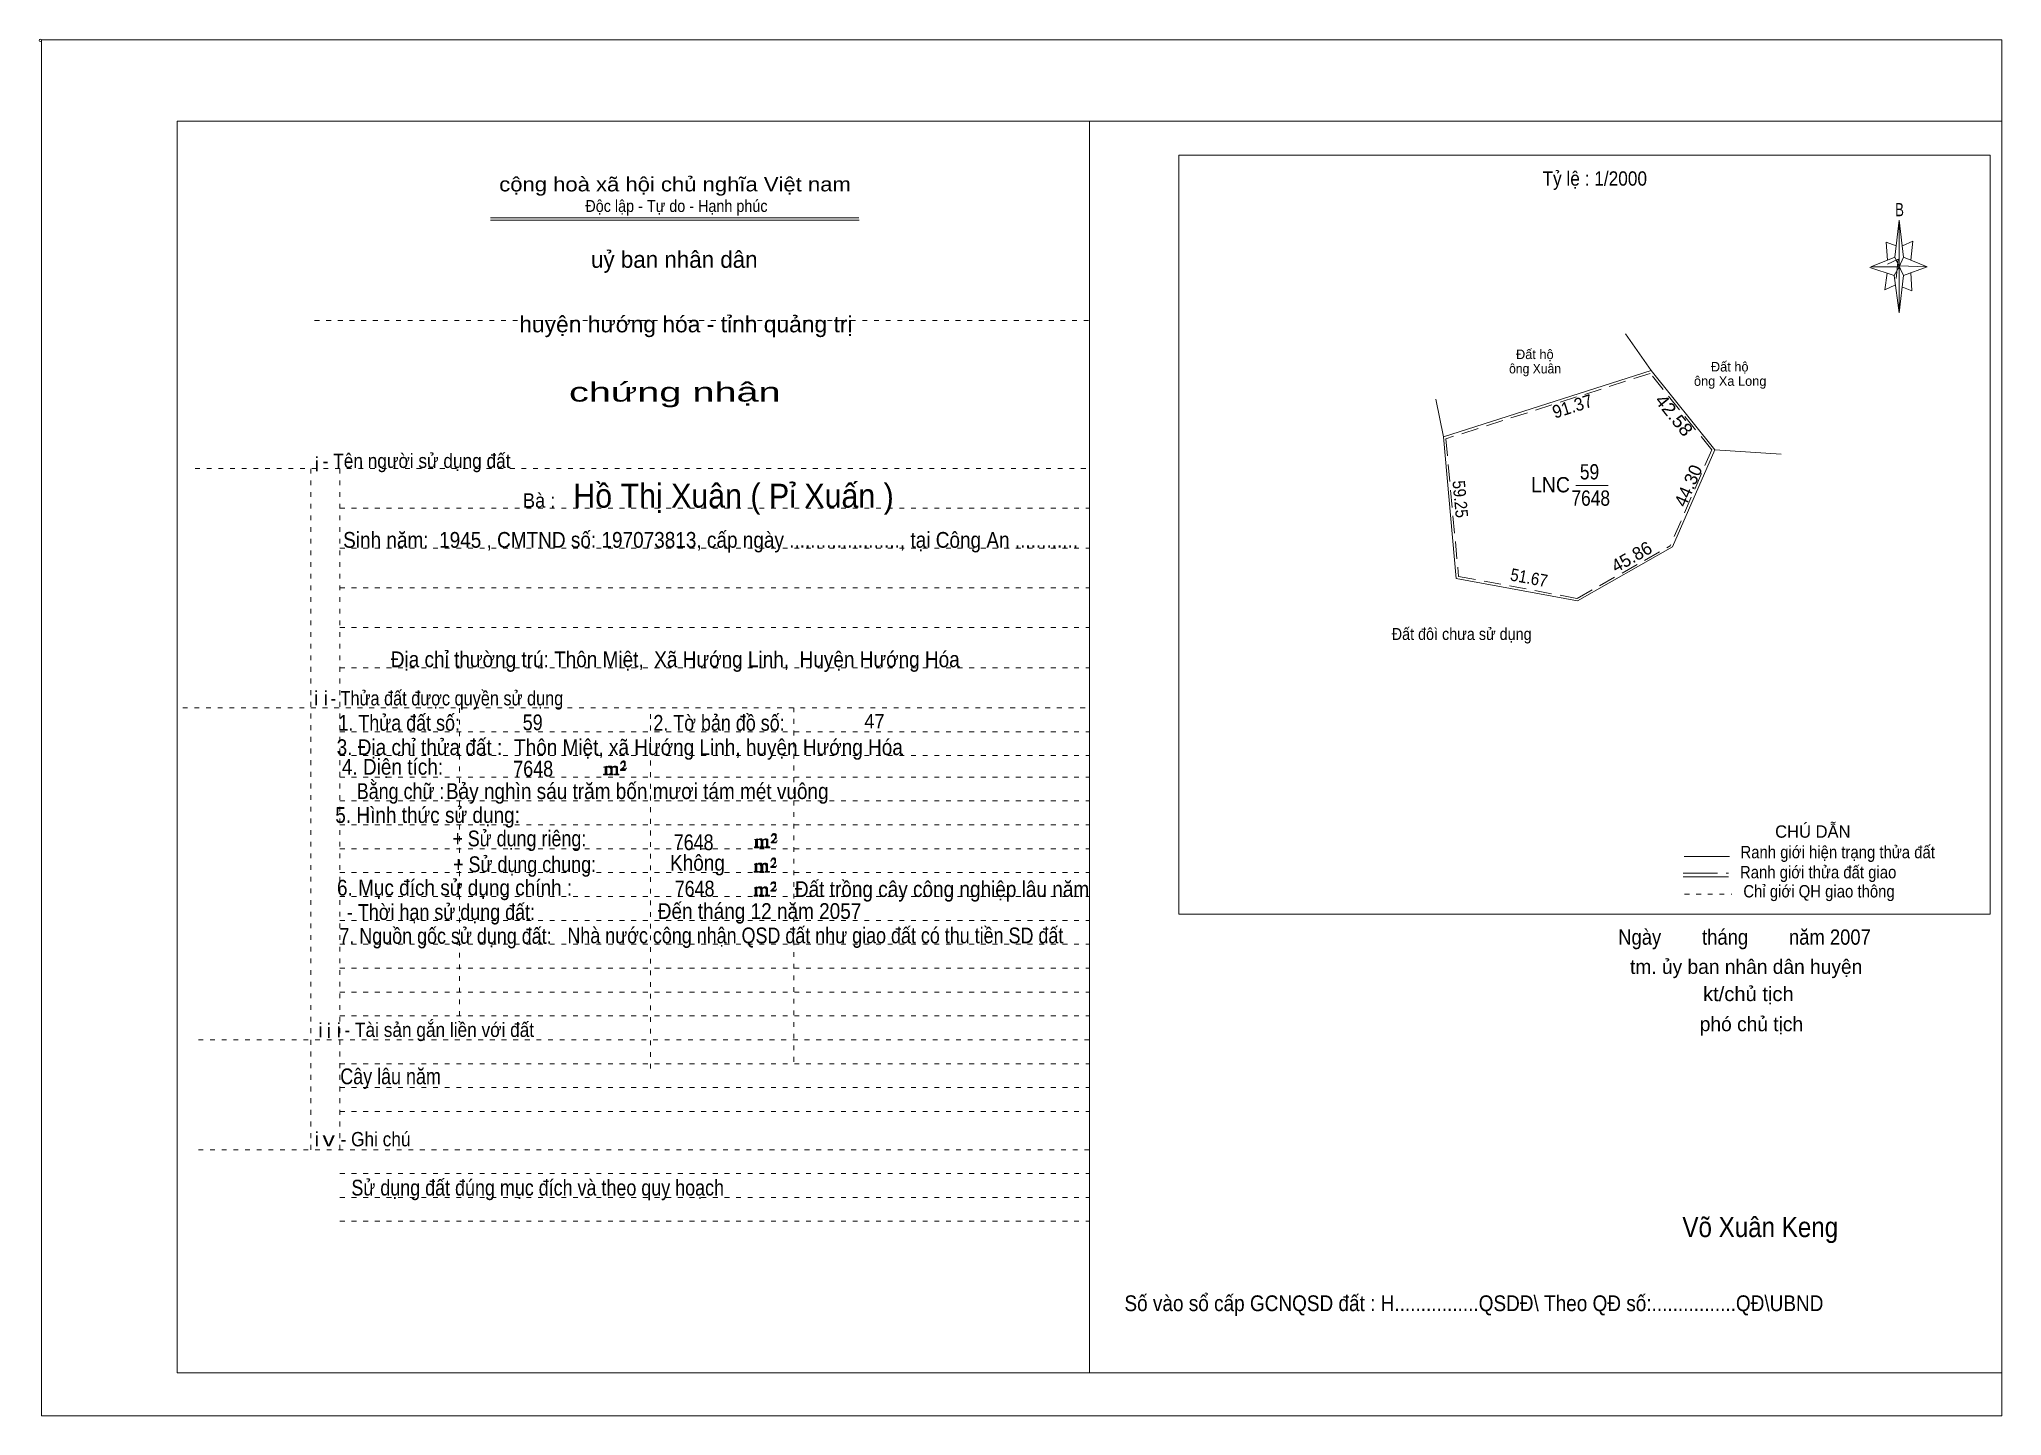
# Model space of a CAD drawing. Header units: centimetres. Extents: x -1.6 to 39.5, y -3.3 to 25.5.
import ezdxf
from ezdxf.enums import TextEntityAlignment as Align

# ---------------------------------------------------------------- set-up
doc = ezdxf.new("R2010")
doc.units = ezdxf.units.CM
doc.header["$LTSCALE"] = 0.12
for name, pattern in [('DOTTED', [1.5, 0.3, -1.2]), ('LONG_DASHED', [7.5, 6, -1.5]), ('MEDIUM_DASHED', [4.5, 3, -1.5])]:
    doc.linetypes.add(name, pattern=pattern)
for name, color, linetype, lineweight in [('1', 7, 'DOTTED', 13), ('10', 7, 'Continuous', 13), ('13', 7, 'Continuous', 13), ('4', 7, 'Continuous', 13), ('5', 7, 'Continuous', 13), ('50', 7, 'Continuous', 13)]:
    doc.layers.add(name, color=color, linetype=linetype, lineweight=lineweight)
doc.layers.add('30', color=7, linetype='Continuous')
doc.layers.add('33', color=7, linetype='Continuous')

msp = doc.modelspace()

# ---------------------------------------------------------------- hatches: boundary and pattern name
at = {"layer": '50'}
for points in [[(10.27, 10.13), (10.27, 10.12), (10.27, 10.11), (10.25, 10.11), (10.24, 10.11), (10.24, 10.1), (10.33, 10.1), (10.33, 10.11), (10.32, 10.11), (10.31, 10.11), (10.31, 10.12), (10.31, 10.13), (10.31, 10.24), (10.31, 10.25), (10.32, 10.26), (10.34, 10.26), (10.35, 10.26), (10.36, 10.26), (10.37, 10.25), (10.39, 10.22), (10.39, 10.13), (10.37, 10.12), (10.37, 10.11), (10.36, 10.11), (10.35, 10.11), (10.35, 10.1), (10.44, 10.1), (10.44, 10.11), (10.43, 10.11), (10.42, 10.11), (10.42, 10.12), (10.42, 10.13), (10.42, 10.24), (10.44, 10.26), (10.45, 10.26), (10.46, 10.26), (10.49, 10.26), (10.49, 10.25), (10.5, 10.24), (10.5, 10.22), (10.5, 10.13), (10.5, 10.12), (10.49, 10.11), (10.49, 10.11), (10.47, 10.11), (10.47, 10.1), (10.56, 10.1), (10.56, 10.11), (10.55, 10.11), (10.54, 10.11), (10.53, 10.12), (10.53, 10.13), (10.53, 10.2), (10.53, 10.25), (10.53, 10.26), (10.52, 10.27), (10.5, 10.28), (10.47, 10.28), (10.46, 10.28), (10.44, 10.27), (10.41, 10.25), (10.41, 10.26), (10.4, 10.28), (10.39, 10.28), (10.37, 10.28), (10.35, 10.28), (10.34, 10.28), (10.32, 10.26), (10.31, 10.26), (10.31, 10.25), (10.31, 10.25), (10.31, 10.26), (10.31, 10.28), (10.24, 10.26), (10.24, 10.26), (10.25, 10.26), (10.27, 10.25), (10.27, 10.24), (10.27, 10.23)], [(10.69, 10.19), (10.72, 10.24), (10.72, 10.24), (10.71, 10.22), (10.69, 10.22), (10.68, 10.22), (10.63, 10.22), (10.66, 10.26), (10.67, 10.27), (10.69, 10.28), (10.69, 10.3), (10.69, 10.32), (10.69, 10.34), (10.69, 10.35), (10.69, 10.37), (10.68, 10.38), (10.67, 10.38), (10.66, 10.39), (10.65, 10.39), (10.63, 10.38), (10.63, 10.38), (10.62, 10.37), (10.61, 10.35), (10.59, 10.33), (10.61, 10.33), (10.61, 10.35), (10.62, 10.35), (10.63, 10.36), (10.65, 10.36), (10.66, 10.36), (10.67, 10.35), (10.68, 10.35), (10.68, 10.32), (10.68, 10.3), (10.66, 10.28), (10.66, 10.26), (10.65, 10.25), (10.59, 10.2), (10.59, 10.19)], [(13.42, 8.61), (13.42, 8.6), (13.42, 8.59), (13.41, 8.59), (13.4, 8.59), (13.4, 8.57), (13.48, 8.57), (13.48, 8.59), (13.47, 8.59), (13.46, 8.59), (13.46, 8.6), (13.46, 8.61), (13.46, 8.72), (13.46, 8.73), (13.47, 8.74), (13.5, 8.74), (13.51, 8.74), (13.52, 8.74), (13.53, 8.73), (13.54, 8.69), (13.54, 8.61), (13.53, 8.6), (13.53, 8.59), (13.52, 8.59), (13.51, 8.59), (13.51, 8.57), (13.6, 8.57), (13.6, 8.59), (13.58, 8.59), (13.57, 8.59), (13.57, 8.6), (13.57, 8.61), (13.57, 8.72), (13.6, 8.74), (13.61, 8.74), (13.62, 8.74), (13.64, 8.74), (13.64, 8.73), (13.65, 8.72), (13.65, 8.69), (13.65, 8.61), (13.65, 8.6), (13.64, 8.59), (13.64, 8.59), (13.63, 8.59), (13.63, 8.57), (13.72, 8.57), (13.72, 8.59), (13.7, 8.59), (13.69, 8.59), (13.68, 8.6), (13.68, 8.61), (13.68, 8.68), (13.68, 8.73), (13.68, 8.74), (13.67, 8.75), (13.65, 8.76), (13.63, 8.76), (13.62, 8.76), (13.6, 8.75), (13.56, 8.73), (13.56, 8.74), (13.55, 8.76), (13.54, 8.76), (13.53, 8.76), (13.51, 8.76), (13.5, 8.76), (13.47, 8.74), (13.46, 8.74), (13.46, 8.73), (13.46, 8.73), (13.46, 8.74), (13.46, 8.76), (13.4, 8.74), (13.4, 8.74), (13.41, 8.74), (13.42, 8.73), (13.42, 8.72), (13.42, 8.71)], [(13.85, 8.67), (13.87, 8.72), (13.87, 8.72), (13.86, 8.69), (13.85, 8.69), (13.84, 8.69), (13.78, 8.69), (13.82, 8.74), (13.83, 8.75), (13.85, 8.76), (13.85, 8.78), (13.85, 8.79), (13.85, 8.82), (13.85, 8.83), (13.85, 8.85), (13.84, 8.86), (13.83, 8.86), (13.82, 8.87), (13.8, 8.87), (13.78, 8.86), (13.78, 8.86), (13.77, 8.85), (13.76, 8.83), (13.75, 8.81), (13.76, 8.81), (13.76, 8.83), (13.77, 8.83), (13.78, 8.84), (13.8, 8.84), (13.82, 8.84), (13.83, 8.83), (13.84, 8.83), (13.84, 8.79), (13.84, 8.78), (13.82, 8.76), (13.82, 8.74), (13.8, 8.73), (13.75, 8.68), (13.75, 8.67)], [(13.41, 8.09), (13.41, 8.08), (13.41, 8.07), (13.4, 8.07), (13.39, 8.07), (13.39, 8.06), (13.48, 8.06), (13.48, 8.07), (13.47, 8.07), (13.45, 8.07), (13.45, 8.08), (13.45, 8.09), (13.45, 8.2), (13.45, 8.21), (13.47, 8.23), (13.49, 8.23), (13.5, 8.23), (13.51, 8.23), (13.52, 8.21), (13.53, 8.18), (13.53, 8.09), (13.52, 8.08), (13.52, 8.07), (13.51, 8.07), (13.5, 8.07), (13.5, 8.06), (13.59, 8.06), (13.59, 8.07), (13.58, 8.07), (13.57, 8.07), (13.57, 8.08), (13.57, 8.09), (13.57, 8.2), (13.59, 8.23), (13.6, 8.23), (13.61, 8.23), (13.63, 8.23), (13.63, 8.21), (13.64, 8.2), (13.64, 8.18), (13.64, 8.09), (13.64, 8.08), (13.63, 8.07), (13.63, 8.07), (13.62, 8.07), (13.62, 8.06), (13.71, 8.06), (13.71, 8.07), (13.7, 8.07), (13.69, 8.07), (13.67, 8.08), (13.67, 8.09), (13.67, 8.17), (13.67, 8.21), (13.67, 8.23), (13.66, 8.24), (13.64, 8.25), (13.62, 8.25), (13.61, 8.25), (13.59, 8.24), (13.55, 8.21), (13.55, 8.23), (13.54, 8.25), (13.53, 8.25), (13.52, 8.25), (13.5, 8.25), (13.49, 8.25), (13.47, 8.23), (13.45, 8.23), (13.45, 8.21), (13.45, 8.21), (13.45, 8.23), (13.45, 8.25), (13.39, 8.23), (13.39, 8.23), (13.4, 8.23), (13.41, 8.21), (13.41, 8.2), (13.41, 8.19)], [(13.84, 8.16), (13.86, 8.2), (13.86, 8.2), (13.85, 8.18), (13.84, 8.18), (13.83, 8.18), (13.77, 8.18), (13.81, 8.23), (13.82, 8.24), (13.84, 8.25), (13.84, 8.27), (13.84, 8.28), (13.84, 8.3), (13.84, 8.31), (13.84, 8.34), (13.83, 8.35), (13.82, 8.35), (13.81, 8.36), (13.8, 8.36), (13.77, 8.35), (13.77, 8.35), (13.76, 8.34), (13.75, 8.31), (13.74, 8.29), (13.75, 8.29), (13.75, 8.31), (13.76, 8.31), (13.77, 8.33), (13.8, 8.33), (13.81, 8.33), (13.82, 8.31), (13.83, 8.31), (13.83, 8.28), (13.83, 8.27), (13.81, 8.25), (13.81, 8.23), (13.8, 8.21), (13.74, 8.17), (13.74, 8.16)], [(13.84, 7.66), (13.86, 7.71), (13.86, 7.71), (13.85, 7.68), (13.84, 7.68), (13.83, 7.68), (13.77, 7.68), (13.81, 7.73), (13.82, 7.74), (13.84, 7.75), (13.84, 7.77), (13.84, 7.78), (13.84, 7.81), (13.84, 7.82), (13.84, 7.84), (13.83, 7.85), (13.82, 7.85), (13.81, 7.86), (13.79, 7.86), (13.77, 7.85), (13.77, 7.85), (13.76, 7.84), (13.75, 7.82), (13.74, 7.8), (13.75, 7.8), (13.75, 7.82), (13.76, 7.82), (13.77, 7.83), (13.79, 7.83), (13.81, 7.83), (13.82, 7.82), (13.83, 7.82), (13.83, 7.78), (13.83, 7.77), (13.81, 7.75), (13.81, 7.73), (13.79, 7.72), (13.74, 7.67), (13.74, 7.66)], [(13.41, 7.6), (13.41, 7.59), (13.41, 7.58), (13.4, 7.58), (13.39, 7.58), (13.39, 7.56), (13.47, 7.56), (13.47, 7.58), (13.46, 7.58), (13.45, 7.58), (13.45, 7.59), (13.45, 7.6), (13.45, 7.71), (13.45, 7.72), (13.46, 7.73), (13.49, 7.73), (13.5, 7.73), (13.51, 7.73), (13.52, 7.72), (13.53, 7.68), (13.53, 7.6), (13.52, 7.59), (13.52, 7.58), (13.51, 7.58), (13.5, 7.58), (13.5, 7.56), (13.59, 7.56), (13.59, 7.58), (13.57, 7.58), (13.56, 7.58), (13.56, 7.59), (13.56, 7.6), (13.56, 7.71), (13.59, 7.73), (13.6, 7.73), (13.61, 7.73), (13.63, 7.73), (13.63, 7.72), (13.64, 7.71), (13.64, 7.68), (13.64, 7.6), (13.64, 7.59), (13.63, 7.58), (13.63, 7.58), (13.62, 7.58), (13.62, 7.56), (13.71, 7.56), (13.71, 7.58), (13.69, 7.58), (13.68, 7.58), (13.67, 7.59), (13.67, 7.6), (13.67, 7.67), (13.67, 7.72), (13.67, 7.73), (13.66, 7.74), (13.64, 7.75), (13.62, 7.75), (13.61, 7.75), (13.59, 7.74), (13.55, 7.72), (13.55, 7.73), (13.54, 7.75), (13.53, 7.75), (13.52, 7.75), (13.5, 7.75), (13.49, 7.75), (13.46, 7.73), (13.45, 7.73), (13.45, 7.72), (13.45, 7.72), (13.45, 7.73), (13.45, 7.75), (13.39, 7.73), (13.39, 7.73), (13.4, 7.73), (13.41, 7.72), (13.41, 7.71), (13.41, 7.7)]]:
    msp.add_hatch(color=256, dxfattribs=at).paths.add_polyline_path(points)

# ---------------------------------------------------------------- linework, layer by layer
at = {"layer": '1', "linetype": 'Continuous'}
for p, q in [((1.31, -2.42), (1.31, 23.78)), ((1.31, 23.78), (39.51, 23.78)), ((20.41, -2.42), (20.41, 23.78)), ((39.51, -2.42), (39.51, 23.78)), ((7.87, 21.76), (15.58, 21.76)), ((7.87, 21.71), (15.59, 21.71)), ((37.26, 20.55), (36.75, 20.72)), ((1.31, -2.42), (39.51, -2.42))]:
    msp.add_line(p, q, dxfattribs=at)
at = {"layer": '1'}
for p, q in [((4.19, 19.61), (20.41, 19.61)), ((1.69, 16.51), (20.41, 16.51)), ((4.11, 2.25), (4.11, 16.51)), ((4.72, 2.25), (4.72, 16.51)), ((4.72, 15.68), (20.41, 15.68)), ((4.72, 14.84), (20.41, 14.84)), ((4.72, 14.01), (20.41, 14.01)), ((4.72, 13.18), (20.41, 13.18)), ((4.72, 12.34), (20.41, 12.34)), ((1.43, 11.5), (20.41, 11.5)), ((7.22, 5.05), (7.22, 11.5)), ((11.22, 3.95), (11.22, 11.5)), ((14.22, 4.09), (14.22, 11.5)), ((4.72, 11), (20.41, 11)), ((4.72, 10.5), (20.41, 10.5)), ((4.72, 10.05), (20.41, 10.05)), ((4.72, 9.55), (20.41, 9.55)), ((4.72, 9.05), (20.41, 9.05)), ((4.72, 8.55), (20.41, 8.55)), ((4.72, 8.05), (20.41, 8.05)), ((4.72, 7.55), (20.41, 7.55)), ((4.72, 7.05), (20.41, 7.05)), ((4.72, 6.55), (20.41, 6.55)), ((4.72, 6.05), (20.41, 6.05)), ((4.72, 5.55), (20.41, 5.55)), ((4.72, 5.05), (20.41, 5.05)), ((1.76, 4.55), (20.41, 4.55)), ((4.72, 4.05), (20.41, 4.05)), ((4.72, 3.55), (20.41, 3.55)), ((4.72, 3.05), (20.41, 3.05)), ((1.76, 2.25), (20.41, 2.25)), ((4.72, 1.75), (20.41, 1.75)), ((4.72, 1.25), (20.41, 1.25)), ((4.72, 0.75), (20.41, 0.75))]:
    msp.add_line(p, q, dxfattribs=at)
at = {"layer": '1', "linetype": 'Continuous'}
msp.add_lwpolyline([(-1.53, -3.32), (39.51, -3.32), (39.51, 25.48), (-1.53, 25.48)], close=True, dxfattribs=at)
msp.add_lwpolyline([(37.27, 20.35), (37.06, 20.25), (37.11, 20.6)], dxfattribs=at)
at = {"layer": '10'}
for p, q in [((32.17, 18.56), (31.63, 19.33)), ((32.17, 18.56), (27.82, 17.17)), ((27.82, 17.17), (27.66, 17.96)), ((33.5, 16.9), (32.62, 14.87))]:
    msp.add_line(p, q, dxfattribs=at)
at = {"layer": '10', "linetype": 'MEDIUM_DASHED'}
for p, q in [((32.15, 18.5), (27.87, 17.13)), ((33.44, 16.9), (32.15, 18.5)), ((33.44, 16.9), (32.57, 14.89))]:
    msp.add_line(p, q, dxfattribs=at)
at = {"layer": '10'}
for points in [[(34.89, 16.81), (33.5, 16.9), (32.17, 18.56)], [(27.82, 17.17), (28.09, 14.21), (30.63, 13.74), (32.62, 14.87)]]:
    msp.add_lwpolyline(points, dxfattribs=at)
at = {"layer": '10', "linetype": 'MEDIUM_DASHED'}
msp.add_lwpolyline([(27.87, 17.13), (28.14, 14.25), (30.62, 13.79), (32.57, 14.89)], dxfattribs=at)
at = {"layer": '13'}
msp.add_line((30.59, 16.15), (31.27, 16.15), dxfattribs=at)
at = {"layer": '4'}
for p, q in [((32.86, 8.39), (33.81, 8.39)), ((32.84, 7.96), (33.79, 7.96))]:
    msp.add_line(p, q, dxfattribs=at)
at = {"layer": '4', "linetype": 'LONG_DASHED'}
msp.add_line((32.84, 8.04), (33.79, 8.04), dxfattribs=at)
at = {"layer": '4', "linetype": 'DOTTED'}
msp.add_line((32.87, 7.6), (33.86, 7.6), dxfattribs=at)
at = {"layer": '4'}
msp.add_lwpolyline([(22.28, 23.07), (39.27, 23.07), (39.27, 7.18), (22.28, 7.18)], close=True, dxfattribs=at)
msp.add_circle((-1.55, 25.47), 0.025, dxfattribs=at)
at = {"layer": '5'}
for p, q in [((37.27, 20.93), (37.36, 21.71)), ((37.45, 20.55), (37.36, 19.77)), ((37.45, 20.93), (37.95, 20.73)), ((37.61, 20.61), (37.63, 20.23)), ((37.63, 20.23), (37.42, 20.31))]:
    msp.add_line(p, q, dxfattribs=at)
for points in [[(37.36, 21.71), (37.45, 20.93), (37.36, 20.73)], [(37.36, 20.73), (36.77, 20.73), (37.27, 20.93), (37.45, 20.55), (37.95, 20.73), (37.36, 20.75)], [(37.36, 20.73), (37.36, 19.77), (37.26, 20.55)]]:
    msp.add_lwpolyline(points, close=True, dxfattribs=at)
for points in [[(37.3, 21.17), (37.09, 21.25), (37.12, 20.87)], [(37.43, 21.17), (37.65, 21.27), (37.61, 20.87)], [(37.36, 20.73), (37.27, 20.93), (36.77, 20.73)], [(37.12, 20.79), (37.34, 20.89), (37.3, 20.49)], [(37.36, 20.73), (37.45, 20.55), (37.95, 20.73)]]:
    msp.add_lwpolyline(points, dxfattribs=at)
at = {"layer": '50'}
for points in [[(10.27, 10.13), (10.27, 10.12), (10.27, 10.11), (10.25, 10.11), (10.24, 10.11), (10.24, 10.1), (10.33, 10.1), (10.33, 10.11), (10.32, 10.11), (10.31, 10.11), (10.31, 10.12), (10.31, 10.13), (10.31, 10.24), (10.31, 10.25), (10.32, 10.26), (10.34, 10.26), (10.35, 10.26), (10.36, 10.26), (10.37, 10.25), (10.39, 10.22), (10.39, 10.13), (10.37, 10.12), (10.37, 10.11), (10.36, 10.11), (10.35, 10.11), (10.35, 10.1), (10.44, 10.1), (10.44, 10.11), (10.43, 10.11), (10.42, 10.11), (10.42, 10.12), (10.42, 10.13), (10.42, 10.24), (10.44, 10.26), (10.45, 10.26), (10.46, 10.26), (10.49, 10.26), (10.49, 10.25), (10.5, 10.24), (10.5, 10.22), (10.5, 10.13), (10.5, 10.12), (10.49, 10.11), (10.49, 10.11), (10.47, 10.11), (10.47, 10.1), (10.56, 10.1), (10.56, 10.11), (10.55, 10.11), (10.54, 10.11), (10.53, 10.12), (10.53, 10.13), (10.53, 10.2), (10.53, 10.25), (10.53, 10.26), (10.52, 10.27), (10.5, 10.28), (10.47, 10.28), (10.46, 10.28), (10.44, 10.27), (10.41, 10.25), (10.41, 10.26), (10.4, 10.28), (10.39, 10.28), (10.37, 10.28), (10.35, 10.28), (10.34, 10.28), (10.32, 10.26), (10.31, 10.26), (10.31, 10.25), (10.31, 10.25), (10.31, 10.26), (10.31, 10.28), (10.24, 10.26), (10.24, 10.26), (10.25, 10.26), (10.27, 10.25), (10.27, 10.24), (10.27, 10.23)], [(10.69, 10.19), (10.72, 10.24), (10.72, 10.24), (10.71, 10.22), (10.69, 10.22), (10.68, 10.22), (10.63, 10.22), (10.66, 10.26), (10.67, 10.27), (10.69, 10.28), (10.69, 10.3), (10.69, 10.32), (10.69, 10.34), (10.69, 10.35), (10.69, 10.37), (10.68, 10.38), (10.67, 10.38), (10.66, 10.39), (10.65, 10.39), (10.63, 10.38), (10.63, 10.38), (10.62, 10.37), (10.61, 10.35), (10.59, 10.33), (10.61, 10.33), (10.61, 10.35), (10.62, 10.35), (10.63, 10.36), (10.65, 10.36), (10.66, 10.36), (10.67, 10.35), (10.68, 10.35), (10.68, 10.32), (10.68, 10.3), (10.66, 10.28), (10.66, 10.26), (10.65, 10.25), (10.59, 10.2), (10.59, 10.19)], [(13.42, 8.61), (13.42, 8.6), (13.42, 8.59), (13.41, 8.59), (13.4, 8.59), (13.4, 8.57), (13.48, 8.57), (13.48, 8.59), (13.47, 8.59), (13.46, 8.59), (13.46, 8.6), (13.46, 8.61), (13.46, 8.72), (13.46, 8.73), (13.47, 8.74), (13.5, 8.74), (13.51, 8.74), (13.52, 8.74), (13.53, 8.73), (13.54, 8.69), (13.54, 8.61), (13.53, 8.6), (13.53, 8.59), (13.52, 8.59), (13.51, 8.59), (13.51, 8.57), (13.6, 8.57), (13.6, 8.59), (13.58, 8.59), (13.57, 8.59), (13.57, 8.6), (13.57, 8.61), (13.57, 8.72), (13.6, 8.74), (13.61, 8.74), (13.62, 8.74), (13.64, 8.74), (13.64, 8.73), (13.65, 8.72), (13.65, 8.69), (13.65, 8.61), (13.65, 8.6), (13.64, 8.59), (13.64, 8.59), (13.63, 8.59), (13.63, 8.57), (13.72, 8.57), (13.72, 8.59), (13.7, 8.59), (13.69, 8.59), (13.68, 8.6), (13.68, 8.61), (13.68, 8.68), (13.68, 8.73), (13.68, 8.74), (13.67, 8.75), (13.65, 8.76), (13.63, 8.76), (13.62, 8.76), (13.6, 8.75), (13.56, 8.73), (13.56, 8.74), (13.55, 8.76), (13.54, 8.76), (13.53, 8.76), (13.51, 8.76), (13.5, 8.76), (13.47, 8.74), (13.46, 8.74), (13.46, 8.73), (13.46, 8.73), (13.46, 8.74), (13.46, 8.76), (13.4, 8.74), (13.4, 8.74), (13.41, 8.74), (13.42, 8.73), (13.42, 8.72), (13.42, 8.71)], [(13.85, 8.67), (13.87, 8.72), (13.87, 8.72), (13.86, 8.69), (13.85, 8.69), (13.84, 8.69), (13.78, 8.69), (13.82, 8.74), (13.83, 8.75), (13.85, 8.76), (13.85, 8.78), (13.85, 8.79), (13.85, 8.82), (13.85, 8.83), (13.85, 8.85), (13.84, 8.86), (13.83, 8.86), (13.82, 8.87), (13.8, 8.87), (13.78, 8.86), (13.78, 8.86), (13.77, 8.85), (13.76, 8.83), (13.75, 8.81), (13.76, 8.81), (13.76, 8.83), (13.77, 8.83), (13.78, 8.84), (13.8, 8.84), (13.82, 8.84), (13.83, 8.83), (13.84, 8.83), (13.84, 8.79), (13.84, 8.78), (13.82, 8.76), (13.82, 8.74), (13.8, 8.73), (13.75, 8.68), (13.75, 8.67)], [(13.41, 8.09), (13.41, 8.08), (13.41, 8.07), (13.4, 8.07), (13.39, 8.07), (13.39, 8.06), (13.48, 8.06), (13.48, 8.07), (13.47, 8.07), (13.45, 8.07), (13.45, 8.08), (13.45, 8.09), (13.45, 8.2), (13.45, 8.21), (13.47, 8.23), (13.49, 8.23), (13.5, 8.23), (13.51, 8.23), (13.52, 8.21), (13.53, 8.18), (13.53, 8.09), (13.52, 8.08), (13.52, 8.07), (13.51, 8.07), (13.5, 8.07), (13.5, 8.06), (13.59, 8.06), (13.59, 8.07), (13.58, 8.07), (13.57, 8.07), (13.57, 8.08), (13.57, 8.09), (13.57, 8.2), (13.59, 8.23), (13.6, 8.23), (13.61, 8.23), (13.63, 8.23), (13.63, 8.21), (13.64, 8.2), (13.64, 8.18), (13.64, 8.09), (13.64, 8.08), (13.63, 8.07), (13.63, 8.07), (13.62, 8.07), (13.62, 8.06), (13.71, 8.06), (13.71, 8.07), (13.7, 8.07), (13.69, 8.07), (13.67, 8.08), (13.67, 8.09), (13.67, 8.17), (13.67, 8.21), (13.67, 8.23), (13.66, 8.24), (13.64, 8.25), (13.62, 8.25), (13.61, 8.25), (13.59, 8.24), (13.55, 8.21), (13.55, 8.23), (13.54, 8.25), (13.53, 8.25), (13.52, 8.25), (13.5, 8.25), (13.49, 8.25), (13.47, 8.23), (13.45, 8.23), (13.45, 8.21), (13.45, 8.21), (13.45, 8.23), (13.45, 8.25), (13.39, 8.23), (13.39, 8.23), (13.4, 8.23), (13.41, 8.21), (13.41, 8.2), (13.41, 8.19)], [(13.84, 8.16), (13.86, 8.2), (13.86, 8.2), (13.85, 8.18), (13.84, 8.18), (13.83, 8.18), (13.77, 8.18), (13.81, 8.23), (13.82, 8.24), (13.84, 8.25), (13.84, 8.27), (13.84, 8.28), (13.84, 8.3), (13.84, 8.31), (13.84, 8.34), (13.83, 8.35), (13.82, 8.35), (13.81, 8.36), (13.8, 8.36), (13.77, 8.35), (13.77, 8.35), (13.76, 8.34), (13.75, 8.31), (13.74, 8.29), (13.75, 8.29), (13.75, 8.31), (13.76, 8.31), (13.77, 8.33), (13.8, 8.33), (13.81, 8.33), (13.82, 8.31), (13.83, 8.31), (13.83, 8.28), (13.83, 8.27), (13.81, 8.25), (13.81, 8.23), (13.8, 8.21), (13.74, 8.17), (13.74, 8.16)], [(13.84, 7.66), (13.86, 7.71), (13.86, 7.71), (13.85, 7.68), (13.84, 7.68), (13.83, 7.68), (13.77, 7.68), (13.81, 7.73), (13.82, 7.74), (13.84, 7.75), (13.84, 7.77), (13.84, 7.78), (13.84, 7.81), (13.84, 7.82), (13.84, 7.84), (13.83, 7.85), (13.82, 7.85), (13.81, 7.86), (13.79, 7.86), (13.77, 7.85), (13.77, 7.85), (13.76, 7.84), (13.75, 7.82), (13.74, 7.8), (13.75, 7.8), (13.75, 7.82), (13.76, 7.82), (13.77, 7.83), (13.79, 7.83), (13.81, 7.83), (13.82, 7.82), (13.83, 7.82), (13.83, 7.78), (13.83, 7.77), (13.81, 7.75), (13.81, 7.73), (13.79, 7.72), (13.74, 7.67), (13.74, 7.66)], [(13.41, 7.6), (13.41, 7.59), (13.41, 7.58), (13.4, 7.58), (13.39, 7.58), (13.39, 7.56), (13.47, 7.56), (13.47, 7.58), (13.46, 7.58), (13.45, 7.58), (13.45, 7.59), (13.45, 7.6), (13.45, 7.71), (13.45, 7.72), (13.46, 7.73), (13.49, 7.73), (13.5, 7.73), (13.51, 7.73), (13.52, 7.72), (13.53, 7.68), (13.53, 7.6), (13.52, 7.59), (13.52, 7.58), (13.51, 7.58), (13.5, 7.58), (13.5, 7.56), (13.59, 7.56), (13.59, 7.58), (13.57, 7.58), (13.56, 7.58), (13.56, 7.59), (13.56, 7.6), (13.56, 7.71), (13.59, 7.73), (13.6, 7.73), (13.61, 7.73), (13.63, 7.73), (13.63, 7.72), (13.64, 7.71), (13.64, 7.68), (13.64, 7.6), (13.64, 7.59), (13.63, 7.58), (13.63, 7.58), (13.62, 7.58), (13.62, 7.56), (13.71, 7.56), (13.71, 7.58), (13.69, 7.58), (13.68, 7.58), (13.67, 7.59), (13.67, 7.6), (13.67, 7.67), (13.67, 7.72), (13.67, 7.73), (13.66, 7.74), (13.64, 7.75), (13.62, 7.75), (13.61, 7.75), (13.59, 7.74), (13.55, 7.72), (13.55, 7.73), (13.54, 7.75), (13.53, 7.75), (13.52, 7.75), (13.5, 7.75), (13.49, 7.75), (13.46, 7.73), (13.45, 7.73), (13.45, 7.72), (13.45, 7.72), (13.45, 7.73), (13.45, 7.75), (13.39, 7.73), (13.39, 7.73), (13.4, 7.73), (13.41, 7.72), (13.41, 7.71), (13.41, 7.7)]]:
    msp.add_lwpolyline(points, close=True, dxfattribs=at)

# ---------------------------------------------------------------- texts
at = {"layer": '1'}
for s, height, width, p in [('cộng hoà xã hội chủ nghĩa Việt nam', 0.3, 1.15, (11.735, 22.31)), ('Độc lập - Tự do - Hạnh phúc', 0.25, 0.9, (11.765, 21.88)), ('chứng nhận', 0.4, 1.55, (11.73, 17.91)), ('- Tên người sử dụng đất', 0.3, 0.9, (6.325, 16.52)), ('- Thửa đất được quyền sử dụng', 0.3, 0.85, (6.96, 11.55)), ('- Tài sản gắn liền với đất ', 0.3, 0.9, (6.85, 4.61)), ('v', 0.3, 1.3, (4.485, 2.32)), ('- Ghi chú', 0.3, 0.9, (5.465, 2.32))]:
    msp.add_text(s, height=height, dxfattribs=dict(at, width=width)).set_placement(p, align=Align.CENTER)
for s, height, p in [('uỷ ban nhân dân', 0.35, (11.72, 20.71)), ('i', 0.3, (4.235, 16.45)), ('i', 0.3, (4.225, 11.55)), ('i', 0.3, (4.425, 11.55)), ('i', 0.3, (4.315, 4.6)), ('i', 0.3, (4.485, 4.59)), ('i', 0.3, (4.695, 4.6)), ('i', 0.3, (4.235, 2.32))]:
    msp.add_text(s, height=height, dxfattribs=at).set_placement(p, align=Align.CENTER)
at = {"layer": '10'}
for s, height, width, p in [('Tỷ lệ : 1/2000', 0.3, 0.9, (30.99, 22.43)), ('ông Xuân', 0.2, 0.95, (29.74, 18.5)), ('Hồ Thị Xuân ( Pỉ Xuấn )', 0.5, 0.95, (12.96, 15.69)), ('Đất đôì chưa sử dụng ', 0.25, 0.9, (28.245, 12.92)), ('Võ Xuân Keng', 0.42, 0.9, (34.455, 0.42))]:
    msp.add_text(s, height=height, dxfattribs=dict(at, width=width)).set_placement(p, align=Align.CENTER)
for s, p in [('Đất hộ', (29.735, 18.8)), ('Đất hộ', (33.815, 18.54)), ('ông Xa Long', (33.825, 18.24))]:
    msp.add_text(s, height=0.2, dxfattribs=at).set_placement(p, align=Align.CENTER)
at = {"layer": '30'}
for s, height, rotation, width, p in [('91.37', 0.27, 17.773, 0.95, (30.564, 17.683)), ('42.58', 0.27, 308.918, 1.1, (32.545, 17.54)), ('59.25', 0.2599, 275.306, 0.9, (28.046, 15.857)), ('51.67', 0.26, 349.314, 0.9, (29.591, 14.096))]:
    msp.add_text(s, height=height, rotation=rotation, dxfattribs=dict(at, width=width)).set_placement(p, align=Align.CENTER)
for s, rotation, p in [('44.30', 66.491, (33.071, 16.096)), ('45.86', 29.695, (31.828, 14.543))]:
    msp.add_text(s, height=0.27, rotation=rotation, dxfattribs=at).set_placement(p, align=Align.CENTER)
at = {"layer": '33', "width": 0.85}
for s, p in [('59', (30.88, 16.28)), ('7648', (30.905, 15.73))]:
    msp.add_text(s, height=0.32, dxfattribs=at).set_placement(p, align=Align.CENTER)
at = {"layer": '33', "width": 0.95}
msp.add_text('LNC', height=0.32, dxfattribs=at).set_placement((30.47, 16.01), align=Align.RIGHT)
at = {"layer": '4'}
msp.add_text('CHÚ DẪN', height=0.2591, dxfattribs=at).set_placement((35.555, 8.78), align=Align.CENTER)
at = {"layer": '4', "width": 0.9}
for s, p in [('Ranh giới hiện trạng thửa đất', (36.075, 8.35)), ('Ranh giới thửa đất giao ', (35.71, 7.93)), ('Chỉ giới QH giao thông', (35.685, 7.53))]:
    msp.add_text(s, height=0.2591, dxfattribs=at).set_placement(p, align=Align.CENTER)
at = {"layer": '5', "width": 0.75}
msp.add_text('B', height=0.276, dxfattribs=at).set_placement((37.37, 21.79), align=Align.CENTER)
at = {"layer": '50'}
for s, height, width, p in [('  huyện hướng hóa - tỉnh quảng trị', 0.34, 1.05, (11.83, 19.36)), ('Bà :', 0.3, 0.95, (8.89, 15.69)), ('Sinh năm:  1945 , CMTND số: 197073813, cấp ngày ....................., tại Công An ............', 0.33, 0.9, (12.48, 14.85)), ('Địa chỉ thường trú: Thôn Miệt,  Xã Hướng Linh,  Huyện Hướng Hóa', 0.33, 0.9, (11.74, 12.35)), ('1. Thửa đất số:  ', 0.33, 0.85, (6.065, 11.02)), ('59', 0.33, 0.85, (8.755, 11.03)), ('2. Tờ bản đồ số:  ', 0.33, 0.85, (12.76, 11.02)), ('47', 0.3, 0.95, (15.91, 11.07)), ('3. Địa chỉ thửa đất : ', 0.33, 0.9, (6.44, 10.51)), ('Thôn Miệt, xã Hướng Linh, huyện Hướng Hóa', 0.33, 0.9, (12.435, 10.51)), ('4. Diện tích: ', 0.33, 0.9, (5.875, 10.1)), ('7648', 0.33, 0.85, (8.765, 10.06)), ('Bằng chữ :', 0.33, 0.85, (5.99, 9.59)), ('Bảy nghìn sáu trăm bốn mươi tám mét vuông', 0.33, 0.9, (10.945, 9.59)), ('5. Hình thức sử dụng:', 0.33, 0.9, (6.555, 9.09)), ('+ Sử dụng riêng:', 0.33, 0.85, (8.475, 8.6)), ('7648', 0.33, 0.85, (12.125, 8.52)), ('+ Sử dụng chung:', 0.33, 0.85, (8.585, 8.06)), ('Không', 0.33, 0.9, (12.205, 8.09)), ('6. Mục đích sử dụng chính :', 0.33, 0.9, (7.12, 7.57)), ('7648', 0.33, 0.85, (12.145, 7.55)), ('Đất trồng cây công nghiệp lâu năm', 0.33, 0.9, (17.325, 7.54)), ('- Thời hạn sử dụng đất:', 0.33, 0.85, (6.835, 7.06)), ('Đến tháng 12 năm 2057', 0.33, 0.9, (13.505, 7.08)), ('7. Nguồn gốc sử dụng đất:', 0.33, 0.85, (6.93, 6.56)), ('Nhà nước công nhận QSD đất như giao đất có thu tiền SD đất ', 0.33, 0.85, (14.725, 6.57)), ('Ngày        tháng        năm 2007', 0.32, 0.9, (34.125, 6.54)), ('kt/chủ tịch', 0.3, 1.05, (34.205, 5.36)), ('Cây lâu năm', 0.33, 0.85, (5.78, 3.62)), ('Sử dụng đất đúng mục đích và theo quy hoạch', 0.33, 0.85, (8.86, 1.29)), ('Số vào sổ cấp GCNQSD đất : H................QSDĐ\\ Theo QĐ số:................QĐ\\UBND', 0.33, 0.9, (28.46, -1.13))]:
    msp.add_text(s, height=height, dxfattribs=dict(at, width=width)).set_placement(p, align=Align.CENTER)
for s, p in [('tm. ủy ban nhân dân huyện ', (34.215, 5.93)), ('phó chủ tịch', (34.27, 4.73))]:
    msp.add_text(s, height=0.3, dxfattribs=at).set_placement(p, align=Align.CENTER)

doc.saveas('drawing.dxf')
